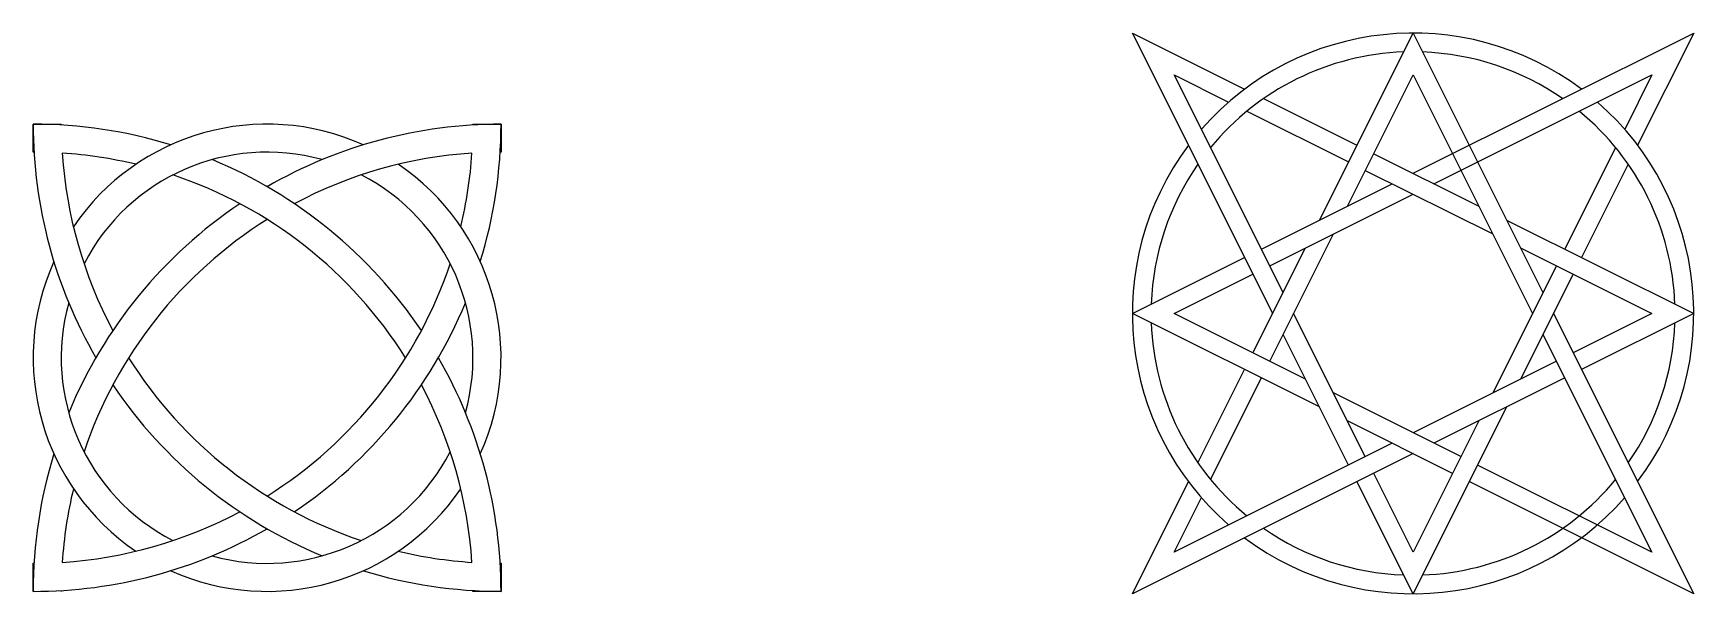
# Model space of a CAD drawing. Header units: millimetres. Extents: x 5892 to 7667, y 110118 to 110718.
import ezdxf

# ---------------------------------------------------------------- set-up
doc = ezdxf.new("R2010")
doc.units = ezdxf.units.MM

msp = doc.modelspace()

# ---------------------------------------------------------------- linework, layer by layer
for p, q in [((7066.9, 110718.4), (7186.9, 110658.4)), ((7216.9, 110418.4), (7066.9, 110718.4)), ((7266.9, 110518.4), (7366.9, 110718.4)), ((7366.9, 110718.4), (7505.7, 110440.7)), ((7366.9, 110568.4), (7666.9, 110718.4)), ((7666.9, 110718.4), (7606.9, 110598.4)), ((7111.6, 110673.6), (7169.8, 110644.5)), ((7228.1, 110440.7), (7111.6, 110673.6)), ((7296.7, 110533.3), (7366.9, 110673.6)), ((7366.9, 110673.6), (7494.5, 110418.4)), ((7389.2, 110557.2), (7622.2, 110673.6)), ((7622.2, 110673.6), (7593.1, 110615.4)), ((7189.3, 110634.8), (7297.9, 110580.5)), ((7207.1, 110648.3), (7306.9, 110598.4)), ((5892.2, 110621), (5922.2, 110621)), ((5892.2, 110591), (5892.2, 110621)), ((6362.2, 110621), (6392.2, 110621)), ((6392.2, 110621), (6392.2, 110591)), ((7583.3, 110596), (7529, 110487.3)), ((7324.8, 110589.4), (7437.1, 110533.3)), ((7596.8, 110578.2), (7546.9, 110478.4)), ((7315.8, 110571.5), (7452, 110503.5)), ((7204.8, 110487.3), (7344.5, 110557.2)), ((7213.7, 110469.4), (7366.9, 110546)), ((7466.9, 110518.4), (7666.9, 110418.4)), ((7213.7, 110367.3), (7281.8, 110503.5)), ((7066.9, 110418.4), (7186.9, 110478.4)), ((7195.8, 110376.2), (7252, 110488.5)), ((7481.8, 110488.5), (7622.2, 110418.4)), ((7111.6, 110418.4), (7195.8, 110460.5)), ((7520.1, 110469.4), (7452, 110333.3)), ((7537.9, 110460.5), (7481.8, 110348.2)), ((7266.9, 110318.4), (7066.9, 110418.4)), ((7252, 110348.2), (7111.6, 110418.4)), ((7315.8, 110265.2), (7239.2, 110418.4)), ((7516.9, 110418.4), (7666.9, 110118.4)), ((7622.2, 110418.4), (7537.9, 110376.2)), ((7666.9, 110418.4), (7546.9, 110358.4)), ((7297.9, 110256.2), (7228.1, 110396)), ((7505.7, 110396), (7622.2, 110163.1)), ((7520.1, 110367.3), (7366.9, 110290.7)), ((7137, 110258.5), (7186.9, 110358.4)), ((7150.4, 110240.7), (7204.8, 110349.4)), ((7529, 110349.4), (7389.2, 110279.5)), ((7417.9, 110265.2), (7281.8, 110333.3)), ((7466.9, 110318.4), (7366.9, 110118.4)), ((7409, 110247.3), (7296.7, 110303.5)), ((7437.1, 110303.5), (7366.9, 110163.1)), ((7344.5, 110279.5), (7111.6, 110163.1)), ((7366.9, 110268.4), (7066.9, 110118.4)), ((7366.9, 110163.1), (7324.8, 110247.3)), ((7622.2, 110163.1), (7435.8, 110256.2)), ((7066.9, 110118.4), (7126.9, 110238.4)), ((7366.9, 110118.4), (7306.9, 110238.4)), ((7666.9, 110118.4), (7426.9, 110238.4)), ((7111.6, 110163.1), (7140.7, 110221.3)), ((5892.2, 110121), (5892.2, 110151)), ((6392.2, 110151), (6392.2, 110121)), ((6392.2, 110121), (6362.2, 110121))]:
    msp.add_line(p, q)
for centre, radius, start, end in [((7366.9, 110418.4), 300, 53.1301, 138.9326), ((7366.9, 110418.4), 280, 92.0653, 140.6273), ((7366.9, 110418.4), 280, 55.1954, 87.9347), ((7366.9, 110418.4), 280, 2.0653, 50.6273), ((7366.9, 110418.4), 300, 323.1301, 48.9326), ((6392.2, 110621), 500, 180, 210), ((5892.2, 110121), 500, 72.8856, 90), ((6392.2, 110621), 470, 180, 180.1098), ((6142.2, 110371), 250, 65.7048, 145.8909), ((6392.2, 110121), 500, 90, 120), ((5892.2, 110621), 470, 359.8902, 0), ((5892.2, 110621), 500, 342.8856, 0), ((7366.9, 110418.4), 300, 143.1301, 228.9326), ((5892.2, 110121), 470, 89.8902, 90), ((6392.2, 110621), 470, 183.7849, 208.0343), ((5892.2, 110121), 470, 76.489, 86.2151), ((6142.2, 110371), 220, 74.4987, 152.7787), ((5892.2, 110121), 500, 33.9314, 67.5172), ((6392.2, 110121), 470, 93.7849, 118.0343), ((6142.2, 110371), 250, 335.7048, 55.8909), ((5892.2, 110621), 470, 346.489, 356.2151), ((6392.2, 110121), 470, 90, 90.1098), ((7366.9, 110418.4), 280, 145.1954, 177.9347), ((5892.2, 110121), 470, 32.1349, 71.4701), ((6142.2, 110371), 220, 344.4987, 62.7787), ((6392.2, 110121), 500, 123.9314, 157.5172), ((6392.2, 110121), 470, 122.1349, 161.4701), ((6142.2, 110371), 250, 155.7048, 235.8909), ((5892.2, 110621), 470, 302.1349, 341.4701), ((6142.2, 110371), 220, 164.4987, 242.7787), ((5892.2, 110621), 500, 303.9314, 337.5172), ((7366.9, 110418.4), 280, 182.0653, 230.6273), ((7366.9, 110418.4), 280, 325.1954, 357.9347), ((6392.2, 110621), 470, 212.1349, 251.4701), ((5892.2, 110121), 500, 0, 30), ((6392.2, 110621), 500, 213.9314, 247.5172), ((5892.2, 110121), 470, 3.7849, 28.0343), ((6392.2, 110121), 500, 162.8856, 180), ((6142.2, 110371), 220, 254.4987, 332.7787), ((7366.9, 110418.4), 280, 272.0653, 320.6273), ((6392.2, 110121), 470, 166.489, 176.2151), ((6142.2, 110371), 250, 245.7048, 325.8909), ((5892.2, 110621), 470, 273.7849, 298.0343), ((7366.9, 110418.4), 300, 233.1301, 318.9326), ((5892.2, 110621), 500, 270, 300), ((7366.9, 110418.4), 280, 235.1954, 267.9347), ((6392.2, 110621), 470, 256.489, 266.2151), ((5892.2, 110621), 470, 270, 270.1098), ((6392.2, 110621), 500, 252.8856, 270), ((6392.2, 110621), 470, 269.8902, 270), ((6392.2, 110121), 470, 179.8902, 180), ((5892.2, 110121), 470, 0, 0.1098)]:
    msp.add_arc(centre, radius, start, end)

doc.saveas('drawing.dxf')
